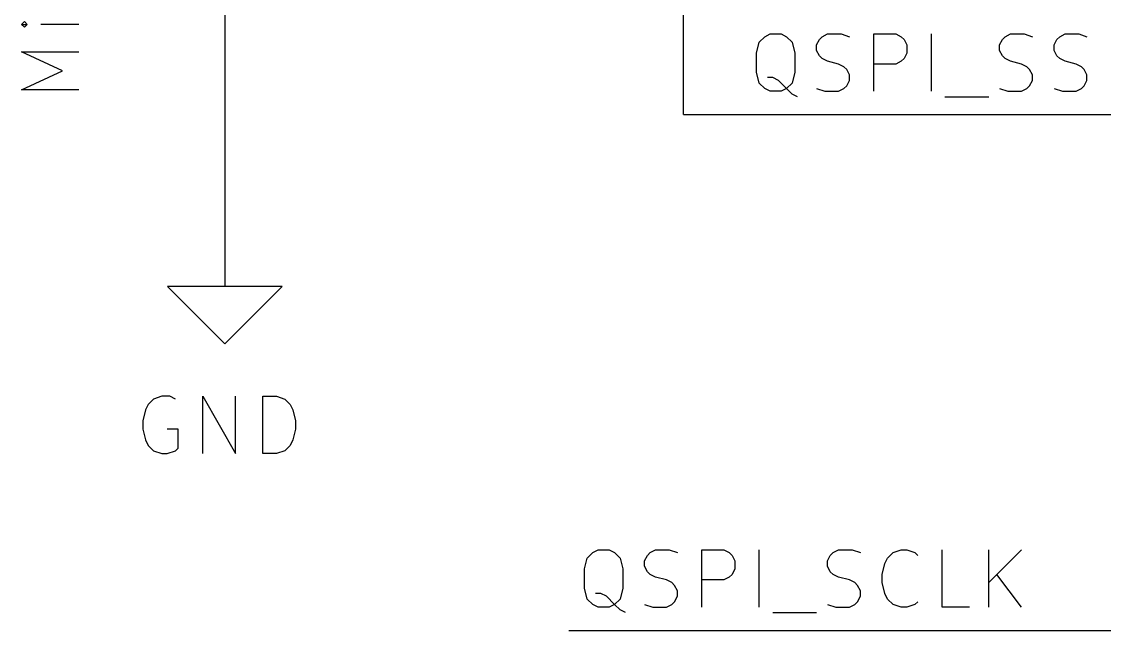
# Model space of a CAD drawing. Extents: x 0.4 to 11.3, y -7.9 to -0.4.
# Drawn here: x 3.173 to 4.117, y -2 to -1.469 of the extents above; entities that cross this region are included whole.
import ezdxf

# ---------------------------------------------------------------- set-up
doc = ezdxf.new("R2010")
doc.units = 0
doc.header["$MEASUREMENT"] = 0
for name, color, linetype in [('CYAN2', 4, 'CONTINUOUS'), ('GRAY1', 251, 'CONTINUOUS'), ('GRAY3', 9, 'CONTINUOUS'), ('GREEN3', 91, 'CONTINUOUS'), ('RED2', 1, 'CONTINUOUS')]:
    doc.layers.add(name, color=color, linetype=linetype)

msp = doc.modelspace()

# ---------------------------------------------------------------- linework, layer by layer
at = {"layer": 'CYAN2', "linetype": 'CONTINUOUS'}
for p, q in [((3.28309, -1.80295), (3.28071, -1.80771)), ((3.28785, -1.79819), (3.28309, -1.80295)), ((3.295, -1.7958), (3.28785, -1.79819)), ((3.30214, -1.7958), (3.295, -1.7958)), ((3.3069, -1.79819), (3.30214, -1.7958)), ((3.33071, -1.8458), (3.33071, -1.7958)), ((3.33071, -1.7958), (3.35928, -1.8458)), ((3.35928, -1.8458), (3.35928, -1.7958)), ((3.38309, -1.8458), (3.38309, -1.7958)), ((3.38309, -1.7958), (3.395, -1.7958)), ((3.395, -1.7958), (3.40214, -1.79819)), ((3.40214, -1.79819), (3.4069, -1.80295)), ((3.4069, -1.80295), (3.40928, -1.80771)), ((3.28071, -1.80771), (3.27833, -1.81723)), ((3.40928, -1.80771), (3.41166, -1.81723)), ((3.27833, -1.81723), (3.27833, -1.82437)), ((3.41166, -1.81723), (3.41166, -1.82437)), ((3.27833, -1.82437), (3.28071, -1.8339)), ((3.30928, -1.82437), (3.29976, -1.82437)), ((3.30928, -1.84104), (3.30928, -1.82437)), ((3.41166, -1.82437), (3.40928, -1.8339)), ((3.28071, -1.8339), (3.28309, -1.83866)), ((3.28309, -1.83866), (3.28785, -1.84343)), ((3.4069, -1.83866), (3.40214, -1.84343)), ((3.40928, -1.8339), (3.4069, -1.83866)), ((3.28785, -1.84343), (3.295, -1.8458)), ((3.295, -1.8458), (3.29976, -1.8458)), ((3.29976, -1.8458), (3.3069, -1.84343)), ((3.3069, -1.84343), (3.30928, -1.84104)), ((3.395, -1.8458), (3.38309, -1.8458)), ((3.40214, -1.84343), (3.395, -1.8458))]:
    msp.add_line(p, q, dxfattribs=at)
at = {"layer": 'GRAY1', "linetype": 'CONTINUOUS'}
for p, q in [((3.82078, -1.48218), (3.82554, -1.4798)), ((3.82554, -1.4798), (3.83506, -1.4798)), ((3.83506, -1.4798), (3.83982, -1.48218)), ((3.87078, -1.48218), (3.87554, -1.4798)), ((3.87554, -1.4798), (3.88744, -1.4798)), ((3.88744, -1.4798), (3.89459, -1.48218)), ((3.91601, -1.5298), (3.91601, -1.4798)), ((3.91601, -1.4798), (3.93506, -1.4798)), ((3.93506, -1.4798), (3.93982, -1.48218)), ((3.96601, -1.5298), (3.96601, -1.4798)), ((4.0303, -1.48218), (4.03506, -1.4798)), ((4.03506, -1.4798), (4.04696, -1.4798)), ((4.04696, -1.4798), (4.05411, -1.48218)), ((4.07792, -1.48218), (4.08268, -1.4798)), ((4.08268, -1.4798), (4.09458, -1.4798)), ((4.09458, -1.4798), (4.10173, -1.48218)), ((3.81363, -1.49647), (3.81601, -1.48694)), ((3.81601, -1.48694), (3.82078, -1.48218)), ((3.83982, -1.48218), (3.84458, -1.48694)), ((3.84458, -1.48694), (3.84696, -1.49647)), ((3.86602, -1.48932), (3.86839, -1.48456)), ((3.86602, -1.49409), (3.86602, -1.48932)), ((3.86839, -1.48456), (3.87078, -1.48218)), ((3.93982, -1.48218), (3.9422, -1.48456)), ((3.9422, -1.48456), (3.94458, -1.48932)), ((3.94458, -1.48932), (3.94458, -1.49647)), ((4.02554, -1.48932), (4.02792, -1.48456)), ((4.02554, -1.49409), (4.02554, -1.48932)), ((4.02792, -1.48456), (4.0303, -1.48218)), ((4.07316, -1.48932), (4.07554, -1.48456)), ((4.07316, -1.49409), (4.07316, -1.48932)), ((4.07554, -1.48456), (4.07792, -1.48218)), ((3.81363, -1.51313), (3.81363, -1.49647)), ((3.84696, -1.49647), (3.84696, -1.51313)), ((3.86839, -1.49885), (3.86602, -1.49409)), ((3.87078, -1.50123), (3.86839, -1.49885)), ((3.94458, -1.49647), (3.9422, -1.50123)), ((4.02792, -1.49885), (4.02554, -1.49409)), ((4.0303, -1.50123), (4.02792, -1.49885)), ((4.07554, -1.49885), (4.07316, -1.49409)), ((4.07792, -1.50123), (4.07554, -1.49885)), ((3.87554, -1.50361), (3.87078, -1.50123)), ((3.88506, -1.50599), (3.87554, -1.50361)), ((3.88982, -1.50837), (3.88506, -1.50599)), ((3.8922, -1.51075), (3.88982, -1.50837)), ((3.93506, -1.50599), (3.91601, -1.50599)), ((3.93982, -1.50361), (3.93506, -1.50599)), ((3.9422, -1.50123), (3.93982, -1.50361)), ((4.03506, -1.50361), (4.0303, -1.50123)), ((4.04459, -1.50599), (4.03506, -1.50361)), ((4.04935, -1.50837), (4.04459, -1.50599)), ((4.05173, -1.51075), (4.04935, -1.50837)), ((4.08268, -1.50361), (4.07792, -1.50123)), ((4.0922, -1.50599), (4.08268, -1.50361)), ((4.09696, -1.50837), (4.0922, -1.50599)), ((4.09935, -1.51075), (4.09696, -1.50837)), ((3.81601, -1.52266), (3.81363, -1.51313)), ((3.82792, -1.51789), (3.82316, -1.51789)), ((3.83268, -1.52028), (3.82792, -1.51789)), ((3.84696, -1.51313), (3.84458, -1.52266)), ((3.89459, -1.51552), (3.8922, -1.51075)), ((3.89459, -1.52028), (3.89459, -1.51552)), ((4.05411, -1.51552), (4.05173, -1.51075)), ((4.05411, -1.52028), (4.05411, -1.51552)), ((4.10173, -1.51552), (4.09935, -1.51075)), ((4.10173, -1.52028), (4.10173, -1.51552)), ((3.82078, -1.52742), (3.81601, -1.52266)), ((3.82554, -1.5298), (3.82078, -1.52742)), ((3.83982, -1.52742), (3.83268, -1.52028)), ((3.83982, -1.52742), (3.83506, -1.5298)), ((3.84458, -1.52266), (3.83982, -1.52742)), ((3.84458, -1.53218), (3.83982, -1.52742)), ((3.86602, -1.52742), (3.87316, -1.5298)), ((3.88506, -1.5298), (3.88982, -1.52742)), ((3.88982, -1.52742), (3.8922, -1.52504)), ((3.8922, -1.52504), (3.89459, -1.52028)), ((4.02554, -1.52742), (4.03268, -1.5298)), ((4.04459, -1.5298), (4.04935, -1.52742)), ((4.04935, -1.52742), (4.05173, -1.52504)), ((4.05173, -1.52504), (4.05411, -1.52028)), ((4.07316, -1.52742), (4.0803, -1.5298)), ((4.0922, -1.5298), (4.09696, -1.52742)), ((4.09696, -1.52742), (4.09935, -1.52504)), ((4.09935, -1.52504), (4.10173, -1.52028)), ((3.83506, -1.5298), (3.82554, -1.5298)), ((3.84935, -1.53456), (3.84458, -1.53218)), ((3.87316, -1.5298), (3.88506, -1.5298)), ((3.97792, -1.53456), (4.01602, -1.53456)), ((4.03268, -1.5298), (4.04459, -1.5298)), ((4.0803, -1.5298), (4.0922, -1.5298)), ((3.66601, -1.93694), (3.67078, -1.93218)), ((3.67078, -1.93218), (3.67554, -1.9298)), ((3.67554, -1.9298), (3.68506, -1.9298)), ((3.68506, -1.9298), (3.68982, -1.93218)), ((3.68982, -1.93218), (3.69458, -1.93694)), ((3.71602, -1.93932), (3.71839, -1.93456)), ((3.71839, -1.93456), (3.72078, -1.93218)), ((3.72078, -1.93218), (3.72554, -1.9298)), ((3.72554, -1.9298), (3.73744, -1.9298)), ((3.73744, -1.9298), (3.74459, -1.93218)), ((3.76601, -1.9798), (3.76601, -1.9298)), ((3.76601, -1.9298), (3.78506, -1.9298)), ((3.78506, -1.9298), (3.78982, -1.93218)), ((3.78982, -1.93218), (3.7922, -1.93456)), ((3.7922, -1.93456), (3.79458, -1.93932)), ((3.81601, -1.9798), (3.81601, -1.9298)), ((3.87554, -1.93932), (3.87792, -1.93456)), ((3.87792, -1.93456), (3.8803, -1.93218)), ((3.8803, -1.93218), (3.88506, -1.9298)), ((3.88506, -1.9298), (3.89696, -1.9298)), ((3.89696, -1.9298), (3.90411, -1.93218)), ((3.92792, -1.93694), (3.93268, -1.93218)), ((3.93268, -1.93218), (3.93982, -1.9298)), ((3.93982, -1.9298), (3.94458, -1.9298)), ((3.94458, -1.9298), (3.95173, -1.93218)), ((3.95173, -1.93218), (3.95411, -1.93456)), ((3.97554, -1.9798), (3.97554, -1.9298)), ((4.01601, -1.9798), (4.01601, -1.9298)), ((4.04458, -1.9298), (4.01601, -1.95837)), ((3.66363, -1.94647), (3.66601, -1.93694)), ((3.69458, -1.93694), (3.69696, -1.94647)), ((3.71602, -1.94409), (3.71602, -1.93932)), ((3.71839, -1.94885), (3.71602, -1.94409)), ((3.79458, -1.93932), (3.79458, -1.94647)), ((3.87554, -1.94409), (3.87554, -1.93932)), ((3.87792, -1.94885), (3.87554, -1.94409)), ((3.92316, -1.95123), (3.92554, -1.9417)), ((3.92554, -1.9417), (3.92792, -1.93694)), ((3.66363, -1.96313), (3.66363, -1.94647)), ((3.69696, -1.94647), (3.69696, -1.96313)), ((3.72078, -1.95123), (3.71839, -1.94885)), ((3.72554, -1.95361), (3.72078, -1.95123)), ((3.73506, -1.95599), (3.72554, -1.95361)), ((3.78982, -1.95361), (3.78506, -1.95599)), ((3.7922, -1.95123), (3.78982, -1.95361)), ((3.79458, -1.94647), (3.7922, -1.95123)), ((3.8803, -1.95123), (3.87792, -1.94885)), ((3.88506, -1.95361), (3.8803, -1.95123)), ((3.89459, -1.95599), (3.88506, -1.95361)), ((3.92316, -1.95837), (3.92316, -1.95123)), ((4.04458, -1.9798), (4.02316, -1.95123)), ((3.66601, -1.97266), (3.66363, -1.96313)), ((3.69696, -1.96313), (3.69458, -1.97266)), ((3.73982, -1.95837), (3.73506, -1.95599)), ((3.7422, -1.96075), (3.73982, -1.95837)), ((3.74459, -1.96552), (3.7422, -1.96075)), ((3.78506, -1.95599), (3.76601, -1.95599)), ((3.89935, -1.95837), (3.89459, -1.95599)), ((3.90173, -1.96075), (3.89935, -1.95837)), ((3.90411, -1.96552), (3.90173, -1.96075)), ((3.92554, -1.96789), (3.92316, -1.95837)), ((3.67078, -1.97742), (3.66601, -1.97266)), ((3.67792, -1.96789), (3.67316, -1.96789)), ((3.68268, -1.97028), (3.67792, -1.96789)), ((3.68982, -1.97742), (3.68268, -1.97028)), ((3.69458, -1.97266), (3.68982, -1.97742)), ((3.7422, -1.97504), (3.74459, -1.97028)), ((3.74459, -1.97028), (3.74459, -1.96552)), ((3.90173, -1.97504), (3.90411, -1.97028)), ((3.90411, -1.97028), (3.90411, -1.96552)), ((3.92792, -1.97266), (3.92554, -1.96789)), ((3.93268, -1.97742), (3.92792, -1.97266)), ((3.67554, -1.9798), (3.67078, -1.97742)), ((3.68506, -1.9798), (3.67554, -1.9798)), ((3.68982, -1.97742), (3.68506, -1.9798)), ((3.69458, -1.98218), (3.68982, -1.97742)), ((3.69935, -1.98456), (3.69458, -1.98218)), ((3.71602, -1.97742), (3.72316, -1.9798)), ((3.72316, -1.9798), (3.73506, -1.9798)), ((3.73506, -1.9798), (3.73982, -1.97742)), ((3.73982, -1.97742), (3.7422, -1.97504)), ((3.87554, -1.97742), (3.88268, -1.9798)), ((3.88268, -1.9798), (3.89459, -1.9798)), ((3.89459, -1.9798), (3.89935, -1.97742)), ((3.89935, -1.97742), (3.90173, -1.97504)), ((3.93982, -1.9798), (3.93268, -1.97742)), ((3.94458, -1.9798), (3.93982, -1.9798)), ((3.95173, -1.97742), (3.94458, -1.9798)), ((3.95411, -1.97504), (3.95173, -1.97742)), ((3.99935, -1.9798), (3.97554, -1.9798)), ((3.82792, -1.98456), (3.86602, -1.98456))]:
    msp.add_line(p, q, dxfattribs=at)
at = {"layer": 'GRAY3', "linetype": 'CONTINUOUS'}
for p, q in [((3.35, -1.4), (3.35, -1.5)), ((3.17519, -1.46904), (3.1728, -1.47143)), ((3.1728, -1.47143), (3.17519, -1.4738)), ((3.1728, -1.47143), (3.17757, -1.47143)), ((3.17757, -1.47143), (3.17519, -1.46904)), ((3.17519, -1.4738), (3.17757, -1.47143)), ((3.2228, -1.47143), (3.18947, -1.47143)), ((3.20852, -1.5119), (3.1728, -1.49523)), ((3.1728, -1.49523), (3.2228, -1.49523)), ((3.1728, -1.52857), (3.20852, -1.5119)), ((3.2228, -1.52857), (3.1728, -1.52857))]:
    msp.add_line(p, q, dxfattribs=at)
at = {"layer": 'GREEN3', "linetype": 'CONTINUOUS'}
for p, q in [((3.75, -1.55), (3.75, -1.4)), ((3.35, -1.5), (3.35, -1.65)), ((3.75, -1.55), (4.15, -1.55)), ((3.65, -2), (4.25, -2))]:
    msp.add_line(p, q, dxfattribs=at)
at = {"layer": 'RED2', "linetype": 'CONTINUOUS'}
for p, q in [((3.35, -1.65), (3.35, -1.7)), ((3.35, -1.7), (3.3, -1.7)), ((3.3, -1.7), (3.35, -1.75)), ((3.35, -1.75), (3.4, -1.7)), ((3.4, -1.7), (3.35, -1.7))]:
    msp.add_line(p, q, dxfattribs=at)

doc.saveas('drawing.dxf')
